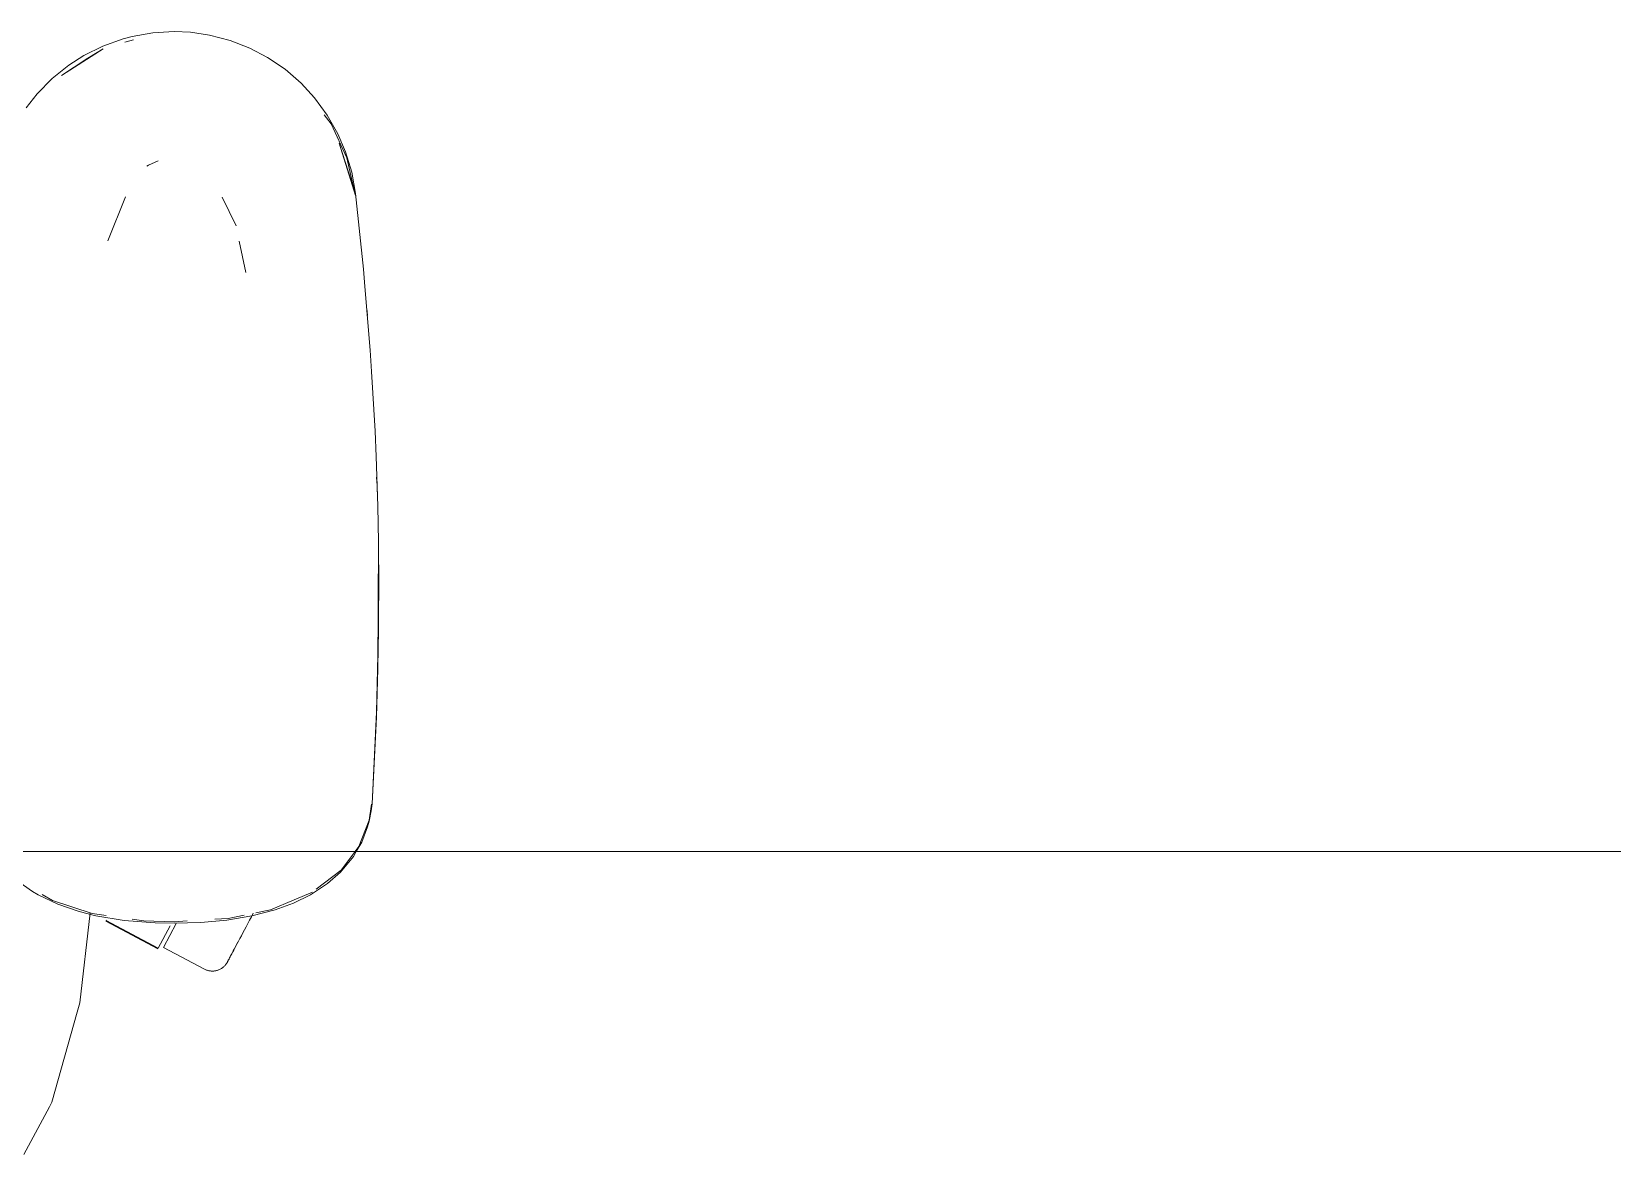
# Model space of a CAD drawing. Header units: millimetres. Extents: x 90978 to 295199, y -4084 to 97293.
# Drawn here: x 166080.7 to 166455.3, y 21682.7 to 21948.8 of the extents above; entities that cross this region are included whole.
import ezdxf

# ---------------------------------------------------------------- set-up
doc = ezdxf.new("R2010")
doc.units = ezdxf.units.MM
doc.header["$MEASUREMENT"] = 0
doc.layers.add('G-IMPT', color=8, linetype='CONTINUOUS', lineweight=9)
doc.layers.add('I-FURN', color=8, linetype='CONTINUOUS', lineweight=9)

msp = doc.modelspace()

# ---------------------------------------------------------------- linework, layer by layer
at = {"layer": 'G-IMPT'}
for p, q in [((166097.56, 21945.4), (166102.34, 21947.11)), ((166104.46, 21947.67), (166102.34, 21947.11)), ((166102.77, 21946.31), (166104.8, 21946.93)), ((166109.41, 21948.55), (166104.46, 21947.67)), ((166114.45, 21948.85), (166109.41, 21948.55)), ((166114.45, 21948.85), (166118.3, 21948.68)), ((166122.81, 21948.03), (166118.3, 21948.68)), ((166122.81, 21948.03), (166127.68, 21946.77)), ((166097.66, 21944.75), (166087.71, 21938.43)), ((166093.05, 21943.16), (166089.51, 21940.89)), ((166097.56, 21945.4), (166093.05, 21943.16)), ((166097.66, 21944.75), (166093.98, 21942.59)), ((166132.39, 21944.93), (166127.68, 21946.77)), ((166136.56, 21942.75), (166132.39, 21944.93)), ((166085.53, 21937.7), (166089.51, 21940.89)), ((166093.98, 21942.59), (166087.71, 21938.43)), ((166136.56, 21942.75), (166140.72, 21939.91)), ((166140.72, 21939.91), (166144.56, 21936.59)), ((166085.53, 21937.7), (166081.98, 21934.1)), ((166147.73, 21933.16), (166144.56, 21936.59)), ((166081.98, 21934.1), (166079.36, 21930.79)), ((166147.73, 21933.16), (166150.72, 21929.07)), ((166150.03, 21929.11), (166151.62, 21927.01)), ((166153.23, 21924.63), (166150.72, 21929.07)), ((166155.36, 21918.94), (166151.62, 21927.01)), ((166153.23, 21924.63), (166155.04, 21920.39)), ((166157.41, 21909.97), (166153.57, 21922.43)), ((166153.57, 21922.43), (166156.49, 21913.29)), ((166108.4, 21917.22), (166107.95, 21916.92)), ((166110.63, 21918.23), (166108.4, 21917.22)), ((166108.4, 21917.22), (166108.54, 21917.29)), ((166155.04, 21920.39), (166156.51, 21915.53)), ((166155.36, 21918.94), (166157.28, 21910.54)), ((166157.41, 21909.97), (166156.49, 21913.29)), ((166157.41, 21910.48), (166156.51, 21915.53)), ((166098.74, 21899.27), (166102.88, 21909.69)), ((166125.83, 21909.6), (166129.1, 21902.82)), ((166159.31, 21892.56), (166157.41, 21910.48)), ((166131.44, 21891.77), (166129.86, 21899.2)), ((166159.66, 21888.43), (166159.31, 21892.56)), ((166160.9, 21873.37), (166159.66, 21888.43)), ((166160.25, 21881.56), (166160.09, 21883.23)), ((166160.9, 21873.37), (166161.23, 21868.28)), ((166161.23, 21868.28), (166162.04, 21854.14)), ((166162.29, 21848.12), (166162.04, 21854.14)), ((166162.29, 21848.12), (166162.68, 21836.36)), ((166162.43, 21843.23), (166162.54, 21841.3)), ((166162.54, 21841.3), (166162.56, 21839.8)), ((166162.85, 21827.94), (166162.68, 21836.36)), ((166162.85, 21827.94), (166162.73, 21797.93)), ((166162.85, 21827.94), (166162.89, 21807.76)), ((166162.85, 21827.94), (166162.94, 21817.15)), ((166162.73, 21797.93), (166162.94, 21817.15)), ((166162.89, 21807.76), (166162.39, 21786.36)), ((166162.89, 21807.76), (166162.43, 21787.57)), ((166162.89, 21807.76), (166162.73, 21797.93)), ((166162.87, 21805.72), (166162.8, 21803.81)), ((166162.85, 21807.76), (166162.87, 21805.72)), ((166162.73, 21797.93), (166162.39, 21786.36)), ((166162.43, 21787.57), (166161.34, 21765.79)), ((166162.39, 21786.36), (166161.34, 21765.79)), ((166162.43, 21787.57), (166161.45, 21767.39)), ((166162.39, 21786.36), (166162.43, 21787.57)), ((166161.34, 21765.79), (166161.45, 21767.39)), ((166160.63, 21761.92), (166161.21, 21765.77)), ((166160.64, 21761.75), (166161.09, 21764.14)), ((166161.34, 21765.79), (166161.09, 21764.14)), ((166160.63, 21761.92), (166158.21, 21755.73)), ((166158.88, 21756.76), (166160.28, 21760.4)), ((166160.64, 21761.75), (166160.28, 21760.4)), ((166158.88, 21756.76), (166157.61, 21754.52)), ((166156.93, 21753.33), (166153.85, 21749.59)), ((166157.32, 21754.52), (166154.05, 21750.1)), ((166157.61, 21754.52), (166156.93, 21753.33)), ((166158.21, 21755.73), (166157.32, 21754.52)), ((166154.05, 21750.1), (166148.13, 21745.56)), ((166150.81, 21746.92), (166153.85, 21749.59)), ((166077.39, 21747.47), (166080.85, 21745.03)), ((166082.22, 21744.22), (166080.85, 21745.03)), ((166147.26, 21744.89), (166142.87, 21743.05)), ((166146.76, 21744.26), (166150.81, 21746.92)), ((166086.86, 21742.02), (166082.22, 21744.22)), ((166085.64, 21742.88), (166083.18, 21744.35)), ((166095.03, 21739.85), (166085.64, 21742.88)), ((166091.94, 21740.28), (166086.86, 21742.02)), ((166137.24, 21740.72), (166142.87, 21743.05)), ((166138.35, 21740.69), (166142.69, 21742.28)), ((166146.76, 21744.26), (166142.69, 21742.28)), ((166091.94, 21740.28), (166095.87, 21739.3)), ((166094.52, 21739.97), (166092.11, 21718.69)), ((166098.32, 21739.39), (166095.03, 21739.85)), ((166095.87, 21739.3), (166102.63, 21738.18)), ((166109.95, 21737.61), (166102.63, 21738.18)), ((166107.29, 21738.12), (166104.51, 21738.52)), ((166107.29, 21738.12), (166114.45, 21737.89)), ((166109.95, 21737.61), (166114.45, 21737.52)), ((166117.56, 21738.08), (166114.45, 21737.89)), ((166114.45, 21737.52), (166120.79, 21737.7)), ((166126.94, 21738.27), (166120.79, 21737.7)), ((166127.28, 21738.68), (166124.08, 21738.48)), ((166126.94, 21738.27), (166132.87, 21739.27)), ((166131.03, 21739.45), (166127.28, 21738.68)), ((166138.35, 21740.69), (166132.87, 21739.27)), ((166137.24, 21740.72), (166133.78, 21740.01)), ((166091.47, 21716.43), (166092.11, 21718.69)), ((166091.47, 21716.43), (166085.47, 21695.08)), ((166084.87, 21693.97), (166078.86, 21682.74)), ((166085.47, 21695.08), (166084.87, 21693.97))]:
    msp.add_line(p, q, dxfattribs=at)
at = {"layer": 'I-FURN'}
for p, q in [((166640.25, 21754.52), (165040.25, 21754.52)), ((165040.25, 21754.52), (166640.25, 21754.52)), ((166098.23, 21738.02), (166110.6, 21731.44)), ((166098.32, 21738.19), (166098.38, 21738.28)), ((166110.69, 21731.62), (166098.32, 21738.19)), ((166114.91, 21737.43), (166111.92, 21731.8)), ((166131.5, 21736.68), (166131.9, 21737.44)), ((166131.9, 21737.44), (166132.32, 21738.22)), ((166132.32, 21738.22), (166132.75, 21739.04)), ((166132.75, 21739.04), (166133.2, 21739.87)), ((166113.5, 21736.91), (166110.69, 21731.62)), ((166129.7, 21733.29), (166130.03, 21733.91)), ((166130.03, 21733.91), (166130.37, 21734.56)), ((166130.37, 21734.56), (166130.73, 21735.23)), ((166130.73, 21735.23), (166131.11, 21735.94)), ((166131.11, 21735.94), (166131.5, 21736.68)), ((166111.92, 21731.8), (166121.6, 21726.65)), ((166127.57, 21729.3), (166127.73, 21729.59)), ((166127.83, 21729.77), (166127.66, 21729.45)), ((166127.73, 21729.59), (166127.91, 21729.93)), ((166128.01, 21730.12), (166127.83, 21729.77)), ((166127.91, 21729.93), (166128.11, 21730.3)), ((166128.22, 21730.52), (166128.01, 21730.12)), ((166128.11, 21730.3), (166128.33, 21730.71)), ((166128.45, 21730.95), (166128.22, 21730.52)), ((166128.33, 21730.71), (166128.56, 21731.16)), ((166128.7, 21731.41), (166128.45, 21730.95)), ((166128.56, 21731.16), (166128.82, 21731.64)), ((166128.97, 21731.91), (166128.7, 21731.41)), ((166128.82, 21731.64), (166129.09, 21732.16)), ((166129.25, 21732.45), (166128.97, 21731.91)), ((166129.09, 21732.16), (166129.39, 21732.71)), ((166129.55, 21733.02), (166129.25, 21732.45)), ((166129.39, 21732.71), (166129.7, 21733.29)), ((166121.64, 21726.63), (166121.6, 21726.65)), ((166121.79, 21726.56), (166121.64, 21726.63)), ((166121.93, 21726.49), (166121.79, 21726.56)), ((166122.08, 21726.43), (166121.93, 21726.49)), ((166122.23, 21726.38), (166122.08, 21726.43)), ((166122.39, 21726.33), (166122.23, 21726.38)), ((166122.54, 21726.29), (166122.39, 21726.33)), ((166122.7, 21726.26), (166122.54, 21726.29)), ((166122.86, 21726.23), (166122.7, 21726.26)), ((166123.02, 21726.21), (166122.86, 21726.23)), ((166123.18, 21726.19), (166123.02, 21726.21)), ((166123.34, 21726.18), (166123.18, 21726.19)), ((166123.5, 21726.18), (166123.34, 21726.18)), ((166123.66, 21726.18), (166123.5, 21726.18)), ((166123.82, 21726.19), (166123.66, 21726.18)), ((166123.99, 21726.21), (166123.82, 21726.19)), ((166124.14, 21726.23), (166123.99, 21726.21)), ((166124.3, 21726.26), (166124.14, 21726.23)), ((166124.46, 21726.3), (166124.3, 21726.26)), ((166124.62, 21726.34), (166124.46, 21726.3)), ((166124.77, 21726.39), (166124.62, 21726.34)), ((166124.92, 21726.44), (166124.77, 21726.39)), ((166125.07, 21726.5), (166124.92, 21726.44)), ((166125.22, 21726.57), (166125.07, 21726.5)), ((166125.36, 21726.64), (166125.22, 21726.57)), ((166125.5, 21726.72), (166125.36, 21726.64)), ((166125.64, 21726.8), (166125.5, 21726.72)), ((166125.78, 21726.89), (166125.64, 21726.8)), ((166125.91, 21726.98), (166125.78, 21726.89)), ((166126.04, 21727.08), (166125.91, 21726.98)), ((166126.16, 21727.18), (166126.04, 21727.08)), ((166126.28, 21727.29), (166126.16, 21727.18)), ((166126.39, 21727.41), (166126.28, 21727.29)), ((166126.5, 21727.52), (166126.39, 21727.41)), ((166126.61, 21727.65), (166126.5, 21727.52)), ((166126.71, 21727.77), (166126.61, 21727.65)), ((166126.8, 21727.9), (166126.71, 21727.77)), ((166126.89, 21728.04), (166126.8, 21727.9)), ((166126.97, 21728.18), (166126.89, 21728.04)), ((166127.05, 21728.32), (166126.97, 21728.18)), ((166127.05, 21728.32), (166127.06, 21728.34)), ((166127.06, 21728.32), (166127.05, 21728.32)), ((166127.06, 21728.34), (166127.1, 21728.4)), ((166127.08, 21728.36), (166127.06, 21728.32)), ((166127.12, 21728.45), (166127.08, 21728.36)), ((166127.1, 21728.4), (166127.15, 21728.5)), ((166127.19, 21728.57), (166127.12, 21728.45)), ((166127.15, 21728.5), (166127.22, 21728.64)), ((166127.27, 21728.73), (166127.19, 21728.57)), ((166127.22, 21728.64), (166127.32, 21728.82)), ((166127.38, 21728.93), (166127.27, 21728.73)), ((166127.32, 21728.82), (166127.44, 21729.04)), ((166127.51, 21729.17), (166127.38, 21728.93)), ((166127.44, 21729.04), (166127.57, 21729.3)), ((166127.66, 21729.45), (166127.51, 21729.17))]:
    msp.add_line(p, q, dxfattribs=at)

doc.saveas('drawing.dxf')
